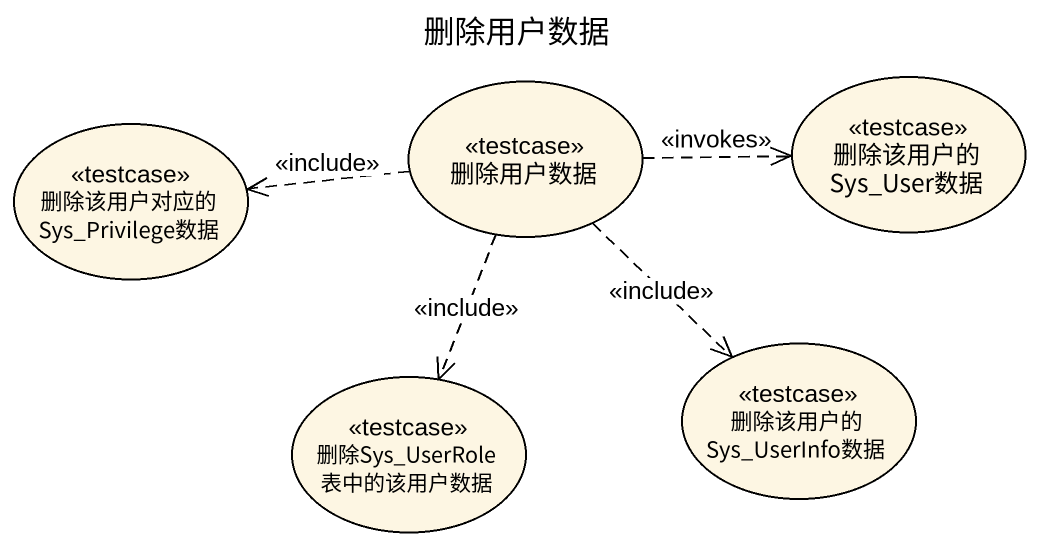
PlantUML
@startuml
title 删除用户数据
usecase "删除该用户对应的 Sys_Privilege数据" as 删除该用户对应的_Sys_Privilege数据 <<testcase>>
usecase 删除用户数据 <<testcase>>
usecase "删除该用户的 Sys_User数据" as 删除该用户的_Sys_User数据 <<testcase>>
usecase "删除该用户的 Sys_UserInfo数据" as 删除该用户的_Sys_UserInfo数据 <<testcase>>
usecase "删除Sys_UserRole 表中的该用户数据" as 删除Sys_UserRole_表中的该用户数据 <<testcase>>
删除用户数据 .left.> 删除该用户对应的_Sys_Privilege数据 : <<include>>
删除用户数据 .right.> 删除该用户的_Sys_User数据 : <<invokes>>
删除用户数据 ..> 删除该用户的_Sys_UserInfo数据 : <<include>>
删除用户数据 ..> 删除Sys_UserRole_表中的该用户数据 : <<include>>
@enduml
